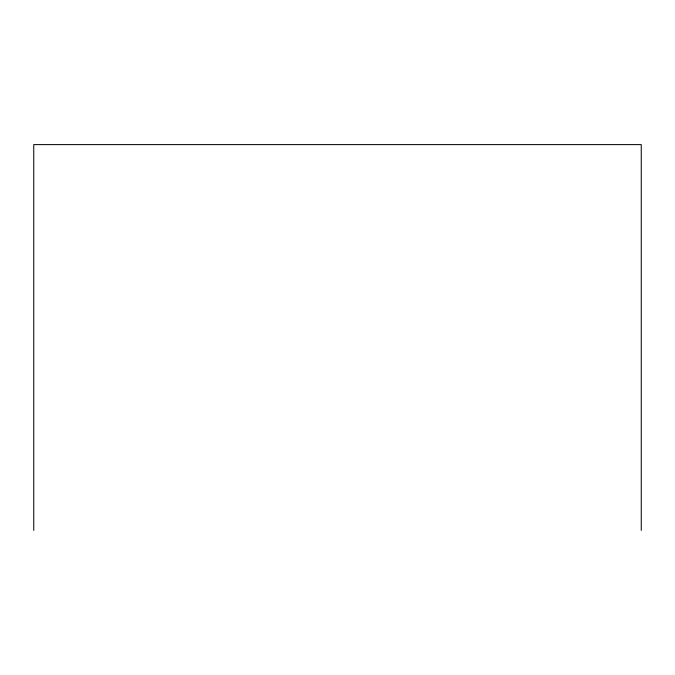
<?xml version="1.0" encoding="UTF-8"?>
<svg xmlns="http://www.w3.org/2000/svg" width="675" height="675" viewBox="0 0 675 675"><rect width="100%" height="100%" fill="white"/><g stroke="black" fill="none" stroke-linecap="round" stroke-linejoin="round"><path stroke-width="1.01" d="M641.25 530.39L641.25 144.61L33.75 144.61L33.75 530.39"/></g></svg>
